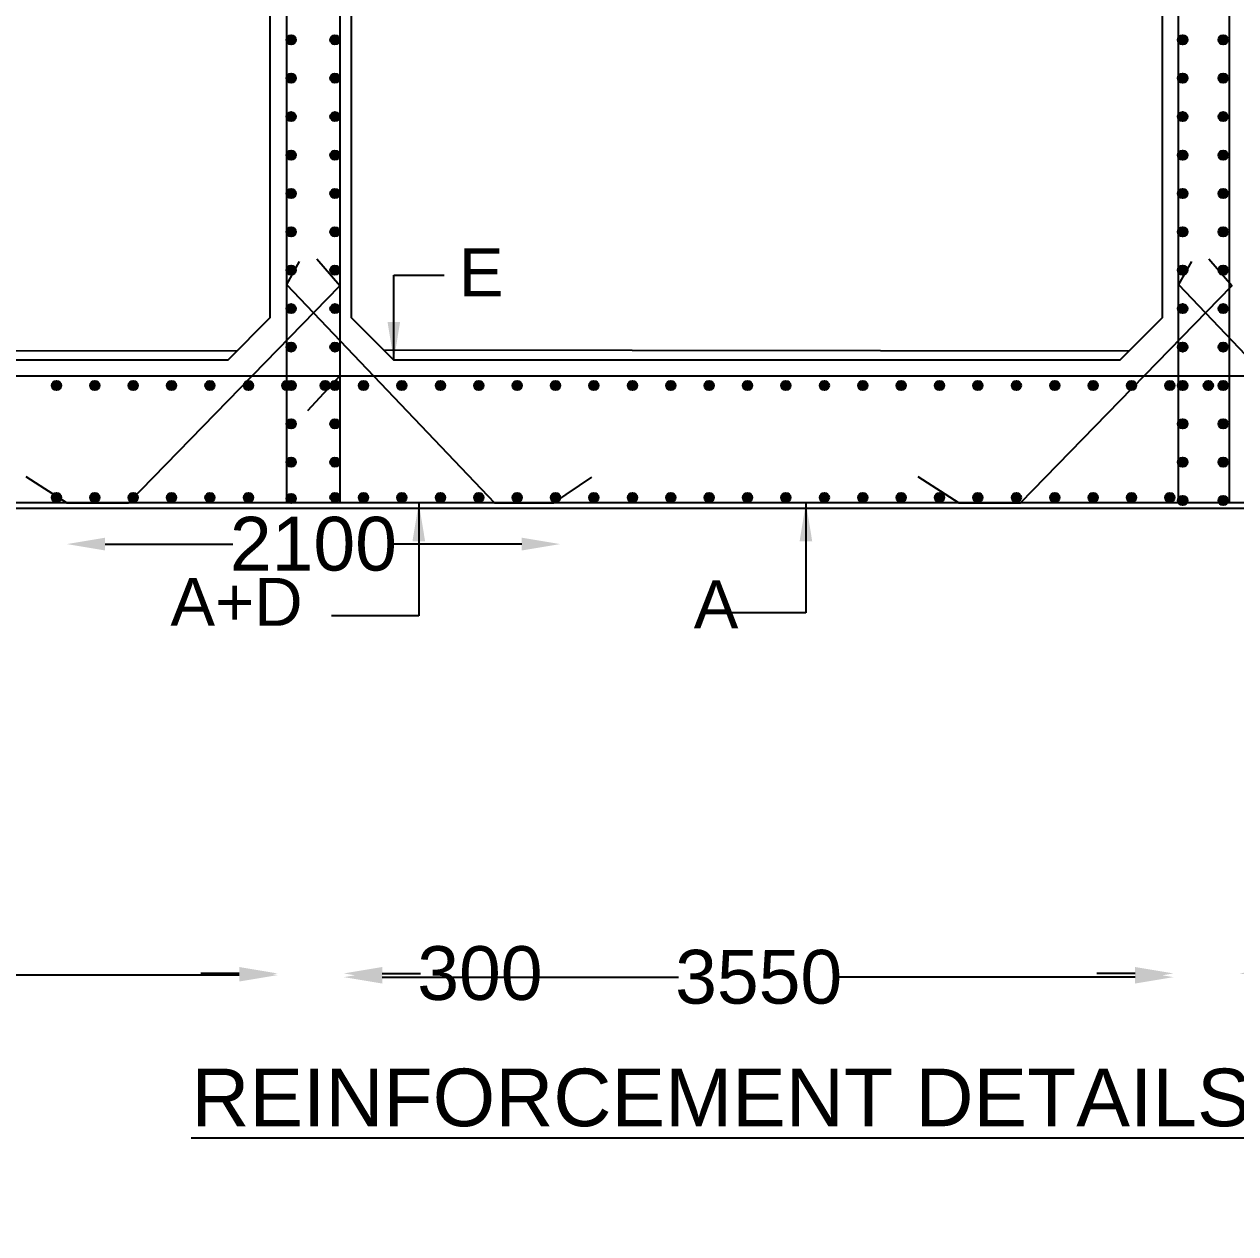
# Model space of a CAD drawing. Header units: millimetres. Extents: x 5124 to 2430164, y 2311 to 45642708.
# Drawn here: x 2333866 to 2340176, y 45629917 to 45636218 of the extents above; entities that cross this region are included whole.
import ezdxf

# ---------------------------------------------------------------- set-up
doc = ezdxf.new("R2010")
doc.units = ezdxf.units.MM
doc.header["$MEASUREMENT"] = 0
for name, color, linetype in [('DIMENSION', 7, 'Continuous'), ('DRAWING', 7, 'Continuous'), ('TEXT', 7, 'Continuous')]:
    doc.layers.add(name, color=color, linetype=linetype)
doc.styles.get("Standard").update_dxf_attribs({"font": 'arial.ttf', "height": 280})
doc.dimstyles.get("Standard").update_dxf_attribs({"dimtxt": 225, "dimasz": 200, "dimexe": 0.18, "dimexo": 0.0625, "dimgap": 0.09, "dimtad": 0, "dimdec": 0, "dimzin": 0, "dimdsep": 46, "dimtxsty": 'Standard', "dimcen": 0.09, "dimse1": 1, "dimse2": 1, "dimadec": 0, "dimazin": 0, "dimtfac": 1, "dimtdec": 0, "dimtofl": 0, "dimtmove": 0, "dimatfit": 3, "dimfxl": 1, "dimtolj": 1, "dimtzin": 0, "dimarcsym": 0})

# ---------------------------------------------------------------- blocks, each defined once
blk = doc.blocks.new('*D95')
at = {"layer": 'Defpoints', "color": 0, "transparency": 16777216}
for p in [(2334087.2, 45633724.8), (2336656.7, 45633724.8), (2336656.7, 45633510.2)]:
    blk.add_point(p, dxfattribs=at)
at = {"layer": 'DIMENSION', "color": 0, "lineweight": -2, "transparency": 16777216}
for p, q in [((2334287.2, 45633510.2), (2334951.8, 45633510.2)), ((2336456.7, 45633510.2), (2335792, 45633510.2))]:
    blk.add_line(p, q, dxfattribs=at)
at = {"layer": 'DIMENSION', "color": 0, "transparency": 16777216}
for points in [[(2334287.2, 45633543.5), (2334287.2, 45633476.8), (2334087.2, 45633510.2)], [(2336456.7, 45633543.5), (2336456.7, 45633476.8), (2336656.7, 45633510.2)]]:
    blk.add_solid(points, dxfattribs=at)
at = {"layer": 'DIMENSION', "color": 0, "transparency": 16777216, "insert": (2335371.9, 45633510.2), "char_height": 280, "attachment_point": 5}
blk.add_mtext('\\A1;2100', dxfattribs=at)
blk = doc.blocks.new('*D81')
at = {"layer": 'Defpoints', "color": 0, "transparency": 16777216}
for p in [(2330864.3, 45631275.7), (2335185.9, 45631275.7), (2335185.9, 45631265)]:
    blk.add_point(p, dxfattribs=at)
at = {"layer": 'DIMENSION', "color": 0, "lineweight": -2, "transparency": 16777216}
for p, q in [((2331064.3, 45631265), (2332607.5, 45631265)), ((2334985.9, 45631265), (2333442.7, 45631265))]:
    blk.add_line(p, q, dxfattribs=at)
at = {"layer": 'DIMENSION', "color": 0, "transparency": 16777216}
for points in [[(2331064.3, 45631298.3), (2331064.3, 45631231.7), (2330864.3, 45631265)], [(2334985.9, 45631298.3), (2334985.9, 45631231.7), (2335185.9, 45631265)]]:
    blk.add_solid(points, dxfattribs=at)
at = {"layer": 'DIMENSION', "color": 0, "transparency": 16777216, "insert": (2333025.1, 45631265), "char_height": 280, "attachment_point": 5}
blk.add_mtext('\\A1;3550', dxfattribs=at)
blk = doc.blocks.new('*D82')
at = {"layer": 'Defpoints', "color": 0, "transparency": 16777216}
for p in [(2335185.9, 45631265), (2335530.3, 45631273.6), (2335530.3, 45631265)]:
    blk.add_point(p, dxfattribs=at)
at = {"layer": 'DIMENSION', "color": 0, "lineweight": -2, "transparency": 16777216}
for p, q in [((2334985.9, 45631273.6), (2334785.9, 45631273.6)), ((2335730.3, 45631273.6), (2335930.3, 45631273.6))]:
    blk.add_line(p, q, dxfattribs=at)
at = {"layer": 'DIMENSION', "color": 0, "transparency": 16777216}
for points in [[(2334985.9, 45631307), (2334985.9, 45631240.3), (2335185.9, 45631273.6)], [(2335730.3, 45631307), (2335730.3, 45631240.3), (2335530.3, 45631273.6)]]:
    blk.add_solid(points, dxfattribs=at)
at = {"layer": 'DIMENSION', "color": 0, "transparency": 16777216, "insert": (2336239.2, 45631273.6), "char_height": 280, "attachment_point": 5}
blk.add_mtext('\\A1;300', dxfattribs=at)
blk = doc.blocks.new('*D83')
at = {"layer": 'Defpoints', "color": 0, "transparency": 16777216}
for p in [(2335530.3, 45631265), (2339851.9, 45631265), (2339851.9, 45631254.3)]:
    blk.add_point(p, dxfattribs=at)
at = {"layer": 'DIMENSION', "color": 0, "lineweight": -2, "transparency": 16777216}
for p, q in [((2335730.3, 45631254.3), (2337273.5, 45631254.3)), ((2339651.9, 45631254.3), (2338108.7, 45631254.3))]:
    blk.add_line(p, q, dxfattribs=at)
at = {"layer": 'DIMENSION', "color": 0, "transparency": 16777216}
for points in [[(2335730.3, 45631287.6), (2335730.3, 45631221), (2335530.3, 45631254.3)], [(2339651.9, 45631287.6), (2339651.9, 45631221), (2339851.9, 45631254.3)]]:
    blk.add_solid(points, dxfattribs=at)
at = {"layer": 'DIMENSION', "color": 0, "transparency": 16777216, "insert": (2337691.1, 45631254.3), "char_height": 280, "attachment_point": 5}
blk.add_mtext('\\A1;3550', dxfattribs=at)
blk = doc.blocks.new('*D84')
at = {"layer": 'Defpoints', "color": 0, "transparency": 16777216}
for p in [(2339851.9, 45631265), (2340196.4, 45631273.6), (2340196.4, 45631265)]:
    blk.add_point(p, dxfattribs=at)
at = {"layer": 'DIMENSION', "color": 0, "lineweight": -2, "transparency": 16777216}
for p, q in [((2339651.9, 45631273.6), (2339451.9, 45631273.6)), ((2340396.4, 45631273.6), (2340596.4, 45631273.6))]:
    blk.add_line(p, q, dxfattribs=at)
at = {"layer": 'DIMENSION', "color": 0, "transparency": 16777216}
for points in [[(2339651.9, 45631307), (2339651.9, 45631240.3), (2339851.9, 45631273.6)], [(2340396.4, 45631307), (2340396.4, 45631240.3), (2340196.4, 45631273.6)]]:
    blk.add_solid(points, dxfattribs=at)
at = {"layer": 'DIMENSION', "color": 0, "transparency": 16777216, "insert": (2340905.2, 45631273.6), "char_height": 280, "attachment_point": 5}
blk.add_mtext('\\A1;300', dxfattribs=at)

msp = doc.modelspace()

# ---------------------------------------------------------------- hatches: boundary and pattern name
at = {"layer": 'DRAWING'}
for points in [[(2335279.8, 45636136.6, 0.973258), (2335231.3, 45636137.9), (2335231.3, 45636135.3, 0.973258)], [(2335279.8, 45636136.6, 1), (2335231.3, 45636136.6, 1)], [(2335508.4, 45636136.6, 0.973258), (2335459.9, 45636137.9), (2335459.9, 45636135.3, 0.973258)], [(2335508.5, 45636136.6, 1), (2335459.9, 45636136.6, 1)], [(2339923.2, 45636136.6, 0.973258), (2339874.6, 45636137.9), (2339874.6, 45636135.3, 0.973258)], [(2339923.2, 45636136.6, 1), (2339874.6, 45636136.6, 1)], [(2339924.2, 45636136.6, 0.973258), (2339875.6, 45636137.9), (2339875.6, 45636135.3, 0.973258)], [(2339924.2, 45636136.6, 1), (2339875.6, 45636136.6, 1)], [(2340134, 45636136.6, 0.973258), (2340085.4, 45636137.9), (2340085.4, 45636135.3, 0.973258)], [(2340134, 45636136.6, 1), (2340085.4, 45636136.6, 1)], [(2340135, 45636136.6, 0.973258), (2340086.4, 45636137.9), (2340086.4, 45636135.3, 0.973258)], [(2340135, 45636136.6, 1), (2340086.4, 45636136.6, 1)], [(2335279.8, 45635936.6, 0.973258), (2335231.3, 45635937.9), (2335231.3, 45635935.3, 0.973258)], [(2335279.8, 45635936.6, 1), (2335231.3, 45635936.6, 1)], [(2335508.4, 45635936.6, 0.973258), (2335459.9, 45635937.9), (2335459.9, 45635935.3, 0.973258)], [(2335508.5, 45635936.6, 1), (2335459.9, 45635936.6, 1)], [(2339923.2, 45635936.6, 0.973258), (2339874.6, 45635937.9), (2339874.6, 45635935.3, 0.973258)], [(2339923.2, 45635936.6, 1), (2339874.6, 45635936.6, 1)], [(2339924.2, 45635936.6, 0.973258), (2339875.6, 45635937.9), (2339875.6, 45635935.3, 0.973258)], [(2339924.2, 45635936.6, 1), (2339875.6, 45635936.6, 1)], [(2340134, 45635936.6, 0.973258), (2340085.4, 45635937.9), (2340085.4, 45635935.3, 0.973258)], [(2340134, 45635936.6, 1), (2340085.4, 45635936.6, 1)], [(2340135, 45635936.6, 0.973258), (2340086.4, 45635937.9), (2340086.4, 45635935.3, 0.973258)], [(2340135, 45635936.6, 1), (2340086.4, 45635936.6, 1)], [(2335279.8, 45635736.6, 0.973258), (2335231.3, 45635737.9), (2335231.3, 45635735.3, 0.973258)], [(2335279.8, 45635736.6, 1), (2335231.3, 45635736.6, 1)], [(2335508.4, 45635736.6, 0.973258), (2335459.9, 45635737.9), (2335459.9, 45635735.3, 0.973258)], [(2335508.5, 45635736.6, 1), (2335459.9, 45635736.6, 1)], [(2339923.2, 45635736.6, 0.973258), (2339874.6, 45635737.9), (2339874.6, 45635735.3, 0.973258)], [(2339923.2, 45635736.6, 1), (2339874.6, 45635736.6, 1)], [(2339924.2, 45635736.6, 0.973258), (2339875.6, 45635737.9), (2339875.6, 45635735.3, 0.973258)], [(2339924.2, 45635736.6, 1), (2339875.6, 45635736.6, 1)], [(2340134, 45635736.6, 0.973258), (2340085.4, 45635737.9), (2340085.4, 45635735.3, 0.973258)], [(2340134, 45635736.6, 1), (2340085.4, 45635736.6, 1)], [(2340135, 45635736.6, 0.973258), (2340086.4, 45635737.9), (2340086.4, 45635735.3, 0.973258)], [(2340135, 45635736.6, 1), (2340086.4, 45635736.6, 1)], [(2335279.8, 45635536.6, 0.973258), (2335231.3, 45635537.9), (2335231.3, 45635535.3, 0.973258)], [(2335279.8, 45635536.6, 1), (2335231.3, 45635536.6, 1)], [(2335508.4, 45635536.6, 0.973258), (2335459.9, 45635537.9), (2335459.9, 45635535.3, 0.973258)], [(2335508.5, 45635536.6, 1), (2335459.9, 45635536.6, 1)], [(2339923.2, 45635536.6, 0.973258), (2339874.6, 45635537.9), (2339874.6, 45635535.3, 0.973258)], [(2339923.2, 45635536.6, 1), (2339874.6, 45635536.6, 1)], [(2339924.2, 45635536.6, 0.973258), (2339875.6, 45635537.9), (2339875.6, 45635535.3, 0.973258)], [(2339924.2, 45635536.6, 1), (2339875.6, 45635536.6, 1)], [(2340134, 45635536.6, 0.973258), (2340085.4, 45635537.9), (2340085.4, 45635535.3, 0.973258)], [(2340134, 45635536.6, 1), (2340085.4, 45635536.6, 1)], [(2340135, 45635536.6, 0.973258), (2340086.4, 45635537.9), (2340086.4, 45635535.3, 0.973258)], [(2340135, 45635536.6, 1), (2340086.4, 45635536.6, 1)], [(2335279.8, 45635336.6, 0.973258), (2335231.3, 45635337.9), (2335231.3, 45635335.3, 0.973258)], [(2335279.8, 45635336.6, 1), (2335231.3, 45635336.6, 1)], [(2335508.4, 45635336.6, 0.973258), (2335459.9, 45635337.9), (2335459.9, 45635335.3, 0.973258)], [(2335508.5, 45635336.6, 1), (2335459.9, 45635336.6, 1)], [(2339923.2, 45635336.6, 0.973258), (2339874.6, 45635337.9), (2339874.6, 45635335.3, 0.973258)], [(2339923.2, 45635336.6, 1), (2339874.6, 45635336.6, 1)], [(2339924.2, 45635336.6, 0.973258), (2339875.6, 45635337.9), (2339875.6, 45635335.3, 0.973258)], [(2339924.2, 45635336.6, 1), (2339875.6, 45635336.6, 1)], [(2340134, 45635336.6, 0.973258), (2340085.4, 45635337.9), (2340085.4, 45635335.3, 0.973258)], [(2340134, 45635336.6, 1), (2340085.4, 45635336.6, 1)], [(2340135, 45635336.6, 0.973258), (2340086.4, 45635337.9), (2340086.4, 45635335.3, 0.973258)], [(2340135, 45635336.6, 1), (2340086.4, 45635336.6, 1)], [(2335279.8, 45635136.6, 0.973258), (2335231.3, 45635137.9), (2335231.3, 45635135.3, 0.973258)], [(2335279.8, 45635136.6, 1), (2335231.3, 45635136.6, 1)], [(2335508.4, 45635136.6, 0.973258), (2335459.9, 45635137.9), (2335459.9, 45635135.3, 0.973258)], [(2335508.5, 45635136.6, 1), (2335459.9, 45635136.6, 1)], [(2339923.2, 45635136.6, 0.973258), (2339874.6, 45635137.9), (2339874.6, 45635135.3, 0.973258)], [(2339923.2, 45635136.6, 1), (2339874.6, 45635136.6, 1)], [(2339924.2, 45635136.6, 0.973258), (2339875.6, 45635137.9), (2339875.6, 45635135.3, 0.973258)], [(2339924.2, 45635136.6, 1), (2339875.6, 45635136.6, 1)], [(2340134, 45635136.6, 0.973258), (2340085.4, 45635137.9), (2340085.4, 45635135.3, 0.973258)], [(2340134, 45635136.6, 1), (2340085.4, 45635136.6, 1)], [(2340135, 45635136.6, 0.973258), (2340086.4, 45635137.9), (2340086.4, 45635135.3, 0.973258)], [(2340135, 45635136.6, 1), (2340086.4, 45635136.6, 1)], [(2335279.8, 45634936.6, 0.973258), (2335231.3, 45634937.9), (2335231.3, 45634935.3, 0.973258)], [(2335279.8, 45634936.6, 1), (2335231.3, 45634936.6, 1)], [(2335508.4, 45634936.6, 0.973258), (2335459.9, 45634937.9), (2335459.9, 45634935.3, 0.973258)], [(2335508.5, 45634936.6, 1), (2335459.9, 45634936.6, 1)], [(2339923.2, 45634936.6, 0.973258), (2339874.6, 45634937.9), (2339874.6, 45634935.3, 0.973258)], [(2339923.2, 45634936.6, 1), (2339874.6, 45634936.6, 1)], [(2339924.2, 45634936.6, 0.973258), (2339875.6, 45634937.9), (2339875.6, 45634935.3, 0.973258)], [(2339924.2, 45634936.6, 1), (2339875.6, 45634936.6, 1)], [(2340134, 45634936.6, 0.973258), (2340085.4, 45634937.9), (2340085.4, 45634935.3, 0.973258)], [(2340134, 45634936.6, 1), (2340085.4, 45634936.6, 1)], [(2340135, 45634936.6, 0.973258), (2340086.4, 45634937.9), (2340086.4, 45634935.3, 0.973258)], [(2340135, 45634936.6, 1), (2340086.4, 45634936.6, 1)], [(2335279.8, 45634736.6, 0.973258), (2335231.3, 45634737.9), (2335231.3, 45634735.3, 0.973258)], [(2335279.8, 45634736.6, 1), (2335231.3, 45634736.6, 1)], [(2335508.4, 45634736.6, 0.973258), (2335459.9, 45634737.9), (2335459.9, 45634735.3, 0.973258)], [(2335508.5, 45634736.6, 1), (2335459.9, 45634736.6, 1)], [(2339923.2, 45634736.6, 0.973258), (2339874.6, 45634737.9), (2339874.6, 45634735.3, 0.973258)], [(2339923.2, 45634736.6, 1), (2339874.6, 45634736.6, 1)], [(2339924.2, 45634736.6, 0.973258), (2339875.6, 45634737.9), (2339875.6, 45634735.3, 0.973258)], [(2339924.2, 45634736.6, 1), (2339875.6, 45634736.6, 1)], [(2340134, 45634736.6, 0.973258), (2340085.4, 45634737.9), (2340085.4, 45634735.3, 0.973258)], [(2340134, 45634736.6, 1), (2340085.4, 45634736.6, 1)], [(2340135, 45634736.6, 0.973258), (2340086.4, 45634737.9), (2340086.4, 45634735.3, 0.973258)], [(2340135, 45634736.6, 1), (2340086.4, 45634736.6, 1)], [(2335279.8, 45634536.6, 0.973258), (2335231.3, 45634537.9), (2335231.3, 45634535.3, 0.973258)], [(2335279.8, 45634536.6, 1), (2335231.3, 45634536.6, 1)], [(2335508.4, 45634536.6, 0.973258), (2335459.9, 45634537.9), (2335459.9, 45634535.3, 0.973258)], [(2335508.5, 45634536.6, 1), (2335459.9, 45634536.6, 1)], [(2339923.2, 45634536.6, 0.973258), (2339874.6, 45634537.9), (2339874.6, 45634535.3, 0.973258)], [(2339923.2, 45634536.6, 1), (2339874.6, 45634536.6, 1)], [(2339924.2, 45634536.6, 0.973258), (2339875.6, 45634537.9), (2339875.6, 45634535.3, 0.973258)], [(2339924.2, 45634536.6, 1), (2339875.6, 45634536.6, 1)], [(2340134, 45634536.6, 0.973258), (2340085.4, 45634537.9), (2340085.4, 45634535.3, 0.973258)], [(2340134, 45634536.6, 1), (2340085.4, 45634536.6, 1)], [(2340135, 45634536.6, 0.973258), (2340086.4, 45634537.9), (2340086.4, 45634535.3, 0.973258)], [(2340135, 45634536.6, 1), (2340086.4, 45634536.6, 1)], [(2334057.4, 45634336.6, 0.973258), (2334008.9, 45634337.9), (2334008.9, 45634335.3, 0.973258)], [(2334057.5, 45634336.6, 0.973258), (2334008.9, 45634337.9), (2334008.9, 45634335.3, 0.973258)], [(2334257.4, 45634336.6, 0.973258), (2334208.9, 45634337.9), (2334208.9, 45634335.3, 0.973258)], [(2334257.5, 45634336.6, 0.973258), (2334208.9, 45634337.9), (2334208.9, 45634335.3, 0.973258)], [(2334457.4, 45634336.6, 0.973258), (2334408.9, 45634337.9), (2334408.9, 45634335.3, 0.973258)], [(2334457.5, 45634336.6, 0.973258), (2334408.9, 45634337.9), (2334408.9, 45634335.3, 0.973258)], [(2334657.4, 45634336.6, 0.973258), (2334608.9, 45634337.9), (2334608.9, 45634335.3, 0.973258)], [(2334657.5, 45634336.6, 0.973258), (2334608.9, 45634337.9), (2334608.9, 45634335.3, 0.973258)], [(2334857.4, 45634336.6, 0.973258), (2334808.9, 45634337.9), (2334808.9, 45634335.3, 0.973258)], [(2334857.5, 45634336.6, 0.973258), (2334808.9, 45634337.9), (2334808.9, 45634335.3, 0.973258)], [(2335057.4, 45634336.6, 0.973258), (2335008.9, 45634337.9), (2335008.9, 45634335.3, 0.973258)], [(2335057.5, 45634336.6, 0.973258), (2335008.9, 45634337.9), (2335008.9, 45634335.3, 0.973258)], [(2335257.4, 45634336.6, 0.973258), (2335208.9, 45634337.9), (2335208.9, 45634335.3, 0.973258)], [(2335257.5, 45634336.6, 0.973258), (2335208.9, 45634337.9), (2335208.9, 45634335.3, 0.973258)], [(2335279.8, 45634336.6, 0.973258), (2335231.3, 45634337.9), (2335231.3, 45634335.3, 0.973258)], [(2335279.8, 45634336.6, 1), (2335231.3, 45634336.6, 1)], [(2335457.4, 45634336.6, 0.973258), (2335408.9, 45634337.9), (2335408.9, 45634335.3, 0.973258)], [(2335457.5, 45634336.6, 0.973258), (2335408.9, 45634337.9), (2335408.9, 45634335.3, 0.973258)], [(2335508.4, 45634336.6, 0.973258), (2335459.9, 45634337.9), (2335459.9, 45634335.3, 0.973258)], [(2335508.5, 45634336.6, 1), (2335459.9, 45634336.6, 1)], [(2335657.4, 45634336.6, 0.973258), (2335608.9, 45634337.9), (2335608.9, 45634335.3, 0.973258)], [(2335657.5, 45634336.6, 0.973258), (2335608.9, 45634337.9), (2335608.9, 45634335.3, 0.973258)], [(2335857.4, 45634336.6, 0.973258), (2335808.9, 45634337.9), (2335808.9, 45634335.3, 0.973258)], [(2335857.5, 45634336.6, 0.973258), (2335808.9, 45634337.9), (2335808.9, 45634335.3, 0.973258)], [(2336057.4, 45634336.6, 0.973258), (2336008.9, 45634337.9), (2336008.9, 45634335.3, 0.973258)], [(2336057.5, 45634336.6, 0.973258), (2336008.9, 45634337.9), (2336008.9, 45634335.3, 0.973258)], [(2336257.4, 45634336.6, 0.973258), (2336208.9, 45634337.9), (2336208.9, 45634335.3, 0.973258)], [(2336257.5, 45634336.6, 0.973258), (2336208.9, 45634337.9), (2336208.9, 45634335.3, 0.973258)], [(2336457.4, 45634336.6, 0.973258), (2336408.9, 45634337.9), (2336408.9, 45634335.3, 0.973258)], [(2336457.5, 45634336.6, 0.973258), (2336408.9, 45634337.9), (2336408.9, 45634335.3, 0.973258)], [(2336657.4, 45634336.6, 0.973258), (2336608.9, 45634337.9), (2336608.9, 45634335.3, 0.973258)], [(2336657.5, 45634336.6, 0.973258), (2336608.9, 45634337.9), (2336608.9, 45634335.3, 0.973258)], [(2336857.4, 45634336.6, 0.973258), (2336808.9, 45634337.9), (2336808.9, 45634335.3, 0.973258)], [(2336857.5, 45634336.6, 0.973258), (2336808.9, 45634337.9), (2336808.9, 45634335.3, 0.973258)], [(2337057.4, 45634336.6, 0.973258), (2337008.9, 45634337.9), (2337008.9, 45634335.3, 0.973258)], [(2337057.5, 45634336.6, 0.973258), (2337008.9, 45634337.9), (2337008.9, 45634335.3, 0.973258)], [(2337257.4, 45634336.6, 0.973258), (2337208.9, 45634337.9), (2337208.9, 45634335.3, 0.973258)], [(2337257.5, 45634336.6, 0.973258), (2337208.9, 45634337.9), (2337208.9, 45634335.3, 0.973258)], [(2337457.4, 45634336.6, 0.973258), (2337408.9, 45634337.9), (2337408.9, 45634335.3, 0.973258)], [(2337457.5, 45634336.6, 0.973258), (2337408.9, 45634337.9), (2337408.9, 45634335.3, 0.973258)], [(2337657.4, 45634336.6, 0.973258), (2337608.9, 45634337.9), (2337608.9, 45634335.3, 0.973258)], [(2337657.5, 45634336.6, 0.973258), (2337608.9, 45634337.9), (2337608.9, 45634335.3, 0.973258)], [(2337857.4, 45634336.6, 0.973258), (2337808.9, 45634337.9), (2337808.9, 45634335.3, 0.973258)], [(2337857.5, 45634336.6, 0.973258), (2337808.9, 45634337.9), (2337808.9, 45634335.3, 0.973258)], [(2338057.4, 45634336.6, 0.973258), (2338008.9, 45634337.9), (2338008.9, 45634335.3, 0.973258)], [(2338057.5, 45634336.6, 0.973258), (2338008.9, 45634337.9), (2338008.9, 45634335.3, 0.973258)], [(2338257.4, 45634336.6, 0.973258), (2338208.9, 45634337.9), (2338208.9, 45634335.3, 0.973258)], [(2338257.5, 45634336.6, 0.973258), (2338208.9, 45634337.9), (2338208.9, 45634335.3, 0.973258)], [(2338457.4, 45634336.6, 0.973258), (2338408.9, 45634337.9), (2338408.9, 45634335.3, 0.973258)], [(2338457.5, 45634336.6, 0.973258), (2338408.9, 45634337.9), (2338408.9, 45634335.3, 0.973258)], [(2338657.4, 45634336.6, 0.973258), (2338608.9, 45634337.9), (2338608.9, 45634335.3, 0.973258)], [(2338657.5, 45634336.6, 0.973258), (2338608.9, 45634337.9), (2338608.9, 45634335.3, 0.973258)], [(2338857.4, 45634336.6, 0.973258), (2338808.9, 45634337.9), (2338808.9, 45634335.3, 0.973258)], [(2338857.5, 45634336.6, 0.973258), (2338808.9, 45634337.9), (2338808.9, 45634335.3, 0.973258)], [(2339057.4, 45634336.6, 0.973258), (2339008.9, 45634337.9), (2339008.9, 45634335.3, 0.973258)], [(2339057.5, 45634336.6, 0.973258), (2339008.9, 45634337.9), (2339008.9, 45634335.3, 0.973258)], [(2339257.4, 45634336.6, 0.973258), (2339208.9, 45634337.9), (2339208.9, 45634335.3, 0.973258)], [(2339257.5, 45634336.6, 0.973258), (2339208.9, 45634337.9), (2339208.9, 45634335.3, 0.973258)], [(2339457.4, 45634336.6, 0.973258), (2339408.9, 45634337.9), (2339408.9, 45634335.3, 0.973258)], [(2339457.5, 45634336.6, 0.973258), (2339408.9, 45634337.9), (2339408.9, 45634335.3, 0.973258)], [(2339657.4, 45634336.6, 0.973258), (2339608.9, 45634337.9), (2339608.9, 45634335.3, 0.973258)], [(2339657.5, 45634336.6, 0.973258), (2339608.9, 45634337.9), (2339608.9, 45634335.3, 0.973258)], [(2339857.4, 45634336.6, 0.973258), (2339808.9, 45634337.9), (2339808.9, 45634335.3, 0.973258)], [(2339857.5, 45634336.6, 0.973258), (2339808.9, 45634337.9), (2339808.9, 45634335.3, 0.973258)], [(2339923.2, 45634336.6, 0.973258), (2339874.6, 45634337.9), (2339874.6, 45634335.3, 0.973258)], [(2339923.2, 45634336.6, 1), (2339874.6, 45634336.6, 1)], [(2339924.2, 45634336.6, 0.973258), (2339875.6, 45634337.9), (2339875.6, 45634335.3, 0.973258)], [(2339924.2, 45634336.6, 1), (2339875.6, 45634336.6, 1)], [(2340057.4, 45634336.6, 0.973258), (2340008.9, 45634337.9), (2340008.9, 45634335.3, 0.973258)], [(2340057.5, 45634336.6, 0.973258), (2340008.9, 45634337.9), (2340008.9, 45634335.3, 0.973258)], [(2340134, 45634336.6, 0.973258), (2340085.4, 45634337.9), (2340085.4, 45634335.3, 0.973258)], [(2340134, 45634336.6, 1), (2340085.4, 45634336.6, 1)], [(2340135, 45634336.6, 0.973258), (2340086.4, 45634337.9), (2340086.4, 45634335.3, 0.973258)], [(2340135, 45634336.6, 1), (2340086.4, 45634336.6, 1)], [(2335279.8, 45634136.6, 0.973258), (2335231.3, 45634137.9), (2335231.3, 45634135.3, 0.973258)], [(2335279.8, 45634136.6, 1), (2335231.3, 45634136.6, 1)], [(2335508.4, 45634136.6, 0.973258), (2335459.9, 45634137.9), (2335459.9, 45634135.3, 0.973258)], [(2335508.5, 45634136.6, 1), (2335459.9, 45634136.6, 1)], [(2339923.2, 45634136.6, 0.973258), (2339874.6, 45634137.9), (2339874.6, 45634135.3, 0.973258)], [(2339923.2, 45634136.6, 1), (2339874.6, 45634136.6, 1)], [(2339924.2, 45634136.6, 0.973258), (2339875.6, 45634137.9), (2339875.6, 45634135.3, 0.973258)], [(2339924.2, 45634136.6, 1), (2339875.6, 45634136.6, 1)], [(2340134, 45634136.6, 0.973258), (2340085.4, 45634137.9), (2340085.4, 45634135.3, 0.973258)], [(2340134, 45634136.6, 1), (2340085.4, 45634136.6, 1)], [(2340135, 45634136.6, 0.973258), (2340086.4, 45634137.9), (2340086.4, 45634135.3, 0.973258)], [(2340135, 45634136.6, 1), (2340086.4, 45634136.6, 1)], [(2335279.8, 45633936.6, 0.973258), (2335231.3, 45633937.9), (2335231.3, 45633935.3, 0.973258)], [(2335279.8, 45633936.6, 1), (2335231.3, 45633936.6, 1)], [(2335508.4, 45633936.6, 0.973258), (2335459.9, 45633937.9), (2335459.9, 45633935.3, 0.973258)], [(2335508.5, 45633936.6, 1), (2335459.9, 45633936.6, 1)], [(2339923.2, 45633936.6, 0.973258), (2339874.6, 45633937.9), (2339874.6, 45633935.3, 0.973258)], [(2339923.2, 45633936.6, 1), (2339874.6, 45633936.6, 1)], [(2339924.2, 45633936.6, 0.973258), (2339875.6, 45633937.9), (2339875.6, 45633935.3, 0.973258)], [(2339924.2, 45633936.6, 1), (2339875.6, 45633936.6, 1)], [(2340134, 45633936.6, 0.973258), (2340085.4, 45633937.9), (2340085.4, 45633935.3, 0.973258)], [(2340134, 45633936.6, 1), (2340085.4, 45633936.6, 1)], [(2340135, 45633936.6, 0.973258), (2340086.4, 45633937.9), (2340086.4, 45633935.3, 0.973258)], [(2340135, 45633936.6, 1), (2340086.4, 45633936.6, 1)], [(2334057.4, 45633753.1, 0.973258), (2334008.9, 45633754.4), (2334008.9, 45633751.8, 0.973258)], [(2334057.5, 45633753.1, 1), (2334008.9, 45633753.1, 1)], [(2334257.4, 45633753.1, 0.973258), (2334208.9, 45633754.4), (2334208.9, 45633751.8, 0.973258)], [(2334257.5, 45633753.1, 1), (2334208.9, 45633753.1, 1)], [(2334457.4, 45633753.1, 0.973258), (2334408.9, 45633754.4), (2334408.9, 45633751.8, 0.973258)], [(2334457.5, 45633753.1, 1), (2334408.9, 45633753.1, 1)], [(2334657.4, 45633753.1, 0.973258), (2334608.9, 45633754.4), (2334608.9, 45633751.8, 0.973258)], [(2334657.5, 45633753.1, 1), (2334608.9, 45633753.1, 1)], [(2334857.4, 45633753.1, 0.973258), (2334808.9, 45633754.4), (2334808.9, 45633751.8, 0.973258)], [(2334857.5, 45633753.1, 1), (2334808.9, 45633753.1, 1)], [(2335057.4, 45633753.1, 0.973258), (2335008.9, 45633754.4), (2335008.9, 45633751.8, 0.973258)], [(2335057.5, 45633753.1, 1), (2335008.9, 45633753.1, 1)], [(2335508.4, 45633753.6, 0.973258), (2335459.9, 45633755), (2335459.9, 45633752.3, 0.973258)], [(2335508.5, 45633753.6, 1), (2335459.9, 45633753.6, 1)], [(2335657.4, 45633753.1, 0.973258), (2335608.9, 45633754.4), (2335608.9, 45633751.8, 0.973258)], [(2335657.5, 45633753.1, 1), (2335608.9, 45633753.1, 1)], [(2335857.4, 45633753.1, 0.973258), (2335808.9, 45633754.4), (2335808.9, 45633751.8, 0.973258)], [(2335857.5, 45633753.1, 1), (2335808.9, 45633753.1, 1)], [(2336057.4, 45633753.1, 0.973258), (2336008.9, 45633754.4), (2336008.9, 45633751.8, 0.973258)], [(2336057.5, 45633753.1, 1), (2336008.9, 45633753.1, 1)], [(2336257.4, 45633753.1, 0.973258), (2336208.9, 45633754.4), (2336208.9, 45633751.8, 0.973258)], [(2336257.5, 45633753.1, 1), (2336208.9, 45633753.1, 1)], [(2336457.4, 45633753.1, 0.973258), (2336408.9, 45633754.4), (2336408.9, 45633751.8, 0.973258)], [(2336457.5, 45633753.1, 1), (2336408.9, 45633753.1, 1)], [(2336657.4, 45633753.1, 0.973258), (2336608.9, 45633754.4), (2336608.9, 45633751.8, 0.973258)], [(2336657.5, 45633753.1, 1), (2336608.9, 45633753.1, 1)], [(2336857.4, 45633753.1, 0.973258), (2336808.9, 45633754.4), (2336808.9, 45633751.8, 0.973258)], [(2336857.5, 45633753.1, 1), (2336808.9, 45633753.1, 1)], [(2337057.4, 45633753.1, 0.973258), (2337008.9, 45633754.4), (2337008.9, 45633751.8, 0.973258)], [(2337057.5, 45633753.1, 1), (2337008.9, 45633753.1, 1)], [(2337257.4, 45633753.1, 0.973258), (2337208.9, 45633754.4), (2337208.9, 45633751.8, 0.973258)], [(2337257.5, 45633753.1, 1), (2337208.9, 45633753.1, 1)], [(2337457.4, 45633753.1, 0.973258), (2337408.9, 45633754.4), (2337408.9, 45633751.8, 0.973258)], [(2337457.5, 45633753.1, 1), (2337408.9, 45633753.1, 1)], [(2337657.4, 45633753.1, 0.973258), (2337608.9, 45633754.4), (2337608.9, 45633751.8, 0.973258)], [(2337657.5, 45633753.1, 1), (2337608.9, 45633753.1, 1)], [(2337857.4, 45633753.1, 0.973258), (2337808.9, 45633754.4), (2337808.9, 45633751.8, 0.973258)], [(2337857.5, 45633753.1, 1), (2337808.9, 45633753.1, 1)], [(2338057.4, 45633753.1, 0.973258), (2338008.9, 45633754.4), (2338008.9, 45633751.8, 0.973258)], [(2338057.5, 45633753.1, 1), (2338008.9, 45633753.1, 1)], [(2338257.4, 45633753.1, 0.973258), (2338208.9, 45633754.4), (2338208.9, 45633751.8, 0.973258)], [(2338257.5, 45633753.1, 1), (2338208.9, 45633753.1, 1)], [(2338457.4, 45633753.1, 0.973258), (2338408.9, 45633754.4), (2338408.9, 45633751.8, 0.973258)], [(2338457.5, 45633753.1, 1), (2338408.9, 45633753.1, 1)], [(2338657.4, 45633753.1, 0.973258), (2338608.9, 45633754.4), (2338608.9, 45633751.8, 0.973258)], [(2338657.5, 45633753.1, 1), (2338608.9, 45633753.1, 1)], [(2338857.4, 45633753.1, 0.973258), (2338808.9, 45633754.4), (2338808.9, 45633751.8, 0.973258)], [(2338857.5, 45633753.1, 1), (2338808.9, 45633753.1, 1)], [(2339057.4, 45633753.1, 0.973258), (2339008.9, 45633754.4), (2339008.9, 45633751.8, 0.973258)], [(2339057.5, 45633753.1, 1), (2339008.9, 45633753.1, 1)], [(2339257.4, 45633753.1, 0.973258), (2339208.9, 45633754.4), (2339208.9, 45633751.8, 0.973258)], [(2339257.5, 45633753.1, 1), (2339208.9, 45633753.1, 1)], [(2339457.4, 45633753.1, 0.973258), (2339408.9, 45633754.4), (2339408.9, 45633751.8, 0.973258)], [(2339457.5, 45633753.1, 1), (2339408.9, 45633753.1, 1)], [(2339657.4, 45633753.1, 0.973258), (2339608.9, 45633754.4), (2339608.9, 45633751.8, 0.973258)], [(2339657.5, 45633753.1, 1), (2339608.9, 45633753.1, 1)], [(2339857.4, 45633753.1, 0.973258), (2339808.9, 45633754.4), (2339808.9, 45633751.8, 0.973258)], [(2339857.5, 45633753.1, 1), (2339808.9, 45633753.1, 1)], [(2335279.8, 45633747.6, 0.973258), (2335231.3, 45633749), (2335231.3, 45633746.3, 0.973258)], [(2335279.8, 45633747.6, 1), (2335231.3, 45633747.6, 1)], [(2339923.2, 45633736.6, 0.973258), (2339874.6, 45633737.9), (2339874.6, 45633735.3, 0.973258)], [(2339923.2, 45633736.6, 1), (2339874.6, 45633736.6, 1)], [(2339924.2, 45633736.6, 0.973258), (2339875.6, 45633737.9), (2339875.6, 45633735.3, 0.973258)], [(2339924.2, 45633736.6, 1), (2339875.6, 45633736.6, 1)], [(2340134, 45633736.6, 0.973258), (2340085.4, 45633737.9), (2340085.4, 45633735.3, 0.973258)], [(2340134, 45633736.6, 1), (2340085.4, 45633736.6, 1)], [(2340135, 45633736.6, 0.973258), (2340086.4, 45633737.9), (2340086.4, 45633735.3, 0.973258)], [(2340135, 45633736.6, 1), (2340086.4, 45633736.6, 1)]]:
    msp.add_hatch(color=256, dxfattribs=at).paths.add_polyline_path(points)

# ---------------------------------------------------------------- linework, layer by layer
for points in [[(2330308.7, 45639963.2), (2354308.1, 45639963.2), (2354308.1, 45633695), (2330308.7, 45633695)], [(2330338.5, 45639933.4), (2354278.3, 45639933.4), (2354278.3, 45633724.8), (2330338.5, 45633724.8)], [(2331143.7, 45639256.6), (2334925.3, 45639256.6), (2335145.6, 45639036.3), (2335145.6, 45634688.1), (2334925.3, 45634467.8), (2331143.7, 45634467.8), (2330923.5, 45634688.1), (2330923.5, 45639036.3)], [(2335790.7, 45639256.6), (2339572.2, 45639256.6), (2339792.5, 45639036.3), (2339792.5, 45634688.1), (2339572.2, 45634467.8), (2335790.7, 45634467.8), (2335570.4, 45634688.1), (2335570.4, 45639036.3)]]:
    msp.add_lwpolyline(points, close=True, dxfattribs=at)
for points in [[(2335231.2, 45639933.4), (2335231.2, 45633724.8)], [(2335508.7, 45639933.4), (2335508.7, 45633724.8)], [(2339875.9, 45639933.4), (2339875.9, 45633724.8)], [(2340142.3, 45639933.4), (2340142.3, 45633724.8)], [(2333873.9, 45633862.8), (2334087.2, 45633724.8), (2334408.6, 45633724.8), (2335508.7, 45634855.4), (2335389.4, 45634993.9)], [(2335298, 45634981.7), (2335231.2, 45634863), (2336314.3, 45633724.8), (2336623.8, 45633724.8), (2336822.1, 45633859.2)], [(2338520.9, 45633862.8), (2338734.1, 45633724.8), (2339055.5, 45633724.8), (2340155.7, 45634855.4), (2340036.4, 45634993.9)], [(2339945, 45634981.7), (2339878.1, 45634863), (2340961.2, 45633724.8), (2341270.7, 45633724.8), (2341469, 45633859.2)], [(2331090.4, 45634521.2), (2334974.5, 45634517.1)], [(2335737.3, 45634521.2), (2339621.5, 45634517.1)], [(2330338.5, 45634385.9), (2354278.3, 45634385.9)], [(2335508.7, 45634385.9), (2335340.6, 45634205.1)]]:
    msp.add_lwpolyline(points, dxfattribs=at)
for centre in [(2335255.5, 45636136.6), (2335255.6, 45636136.6), (2335484.2, 45636136.6), (2335484.2, 45636136.6), (2339898.9, 45636136.6), (2339898.9, 45636136.6), (2339899.9, 45636136.6), (2339899.9, 45636136.6), (2340109.7, 45636136.6), (2340109.7, 45636136.6), (2340110.7, 45636136.6), (2340110.7, 45636136.6), (2335255.5, 45635936.6), (2335255.6, 45635936.6), (2335484.2, 45635936.6), (2335484.2, 45635936.6), (2339898.9, 45635936.6), (2339898.9, 45635936.6), (2339899.9, 45635936.6), (2339899.9, 45635936.6), (2340109.7, 45635936.6), (2340109.7, 45635936.6), (2340110.7, 45635936.6), (2340110.7, 45635936.6), (2335255.5, 45635736.6), (2335255.6, 45635736.6), (2335484.2, 45635736.6), (2335484.2, 45635736.6), (2339898.9, 45635736.6), (2339898.9, 45635736.6), (2339899.9, 45635736.6), (2339899.9, 45635736.6), (2340109.7, 45635736.6), (2340109.7, 45635736.6), (2340110.7, 45635736.6), (2340110.7, 45635736.6), (2335255.5, 45635536.6), (2335255.6, 45635536.6), (2335484.2, 45635536.6), (2335484.2, 45635536.6), (2339898.9, 45635536.6), (2339898.9, 45635536.6), (2339899.9, 45635536.6), (2339899.9, 45635536.6), (2340109.7, 45635536.6), (2340109.7, 45635536.6), (2340110.7, 45635536.6), (2340110.7, 45635536.6), (2335255.5, 45635336.6), (2335255.6, 45635336.6), (2335484.2, 45635336.6), (2335484.2, 45635336.6), (2339898.9, 45635336.6), (2339898.9, 45635336.6), (2339899.9, 45635336.6), (2339899.9, 45635336.6), (2340109.7, 45635336.6), (2340109.7, 45635336.6), (2340110.7, 45635336.6), (2340110.7, 45635336.6), (2335255.5, 45635136.6), (2335255.6, 45635136.6), (2335484.2, 45635136.6), (2335484.2, 45635136.6), (2339898.9, 45635136.6), (2339898.9, 45635136.6), (2339899.9, 45635136.6), (2339899.9, 45635136.6), (2340109.7, 45635136.6), (2340109.7, 45635136.6), (2340110.7, 45635136.6), (2340110.7, 45635136.6), (2335255.5, 45634936.6), (2335255.6, 45634936.6), (2335484.2, 45634936.6), (2335484.2, 45634936.6), (2339898.9, 45634936.6), (2339898.9, 45634936.6), (2339899.9, 45634936.6), (2339899.9, 45634936.6), (2340109.7, 45634936.6), (2340109.7, 45634936.6), (2340110.7, 45634936.6), (2340110.7, 45634936.6), (2335255.5, 45634736.6), (2335255.6, 45634736.6), (2335484.2, 45634736.6), (2335484.2, 45634736.6), (2339898.9, 45634736.6), (2339898.9, 45634736.6), (2339899.9, 45634736.6), (2339899.9, 45634736.6), (2340109.7, 45634736.6), (2340109.7, 45634736.6), (2340110.7, 45634736.6), (2340110.7, 45634736.6), (2335255.5, 45634536.6), (2335255.6, 45634536.6), (2335484.2, 45634536.6), (2335484.2, 45634536.6), (2339898.9, 45634536.6), (2339898.9, 45634536.6), (2339899.9, 45634536.6), (2339899.9, 45634536.6), (2340109.7, 45634536.6), (2340109.7, 45634536.6), (2340110.7, 45634536.6), (2340110.7, 45634536.6), (2334033.1, 45634336.6), (2334033.2, 45634336.6), (2334233.1, 45634336.6), (2334233.2, 45634336.6), (2334433.1, 45634336.6), (2334433.2, 45634336.6), (2334633.1, 45634336.6), (2334633.2, 45634336.6), (2334833.1, 45634336.6), (2334833.2, 45634336.6), (2335033.1, 45634336.6), (2335033.2, 45634336.6), (2335233.1, 45634336.6), (2335233.2, 45634336.6), (2335255.5, 45634336.6), (2335255.6, 45634336.6), (2335433.1, 45634336.6), (2335433.2, 45634336.6), (2335484.2, 45634336.6), (2335484.2, 45634336.6), (2335633.1, 45634336.6), (2335633.2, 45634336.6), (2335833.1, 45634336.6), (2335833.2, 45634336.6), (2336033.1, 45634336.6), (2336033.2, 45634336.6), (2336233.1, 45634336.6), (2336233.2, 45634336.6), (2336433.1, 45634336.6), (2336433.2, 45634336.6), (2336633.1, 45634336.6), (2336633.2, 45634336.6), (2336833.1, 45634336.6), (2336833.2, 45634336.6), (2337033.1, 45634336.6), (2337033.2, 45634336.6), (2337233.1, 45634336.6), (2337233.2, 45634336.6), (2337433.1, 45634336.6), (2337433.2, 45634336.6), (2337633.1, 45634336.6), (2337633.2, 45634336.6), (2337833.1, 45634336.6), (2337833.2, 45634336.6), (2338033.1, 45634336.6), (2338033.2, 45634336.6), (2338233.1, 45634336.6), (2338233.2, 45634336.6), (2338433.1, 45634336.6), (2338433.2, 45634336.6), (2338633.1, 45634336.6), (2338633.2, 45634336.6), (2338833.1, 45634336.6), (2338833.2, 45634336.6), (2339033.1, 45634336.6), (2339033.2, 45634336.6), (2339233.1, 45634336.6), (2339233.2, 45634336.6), (2339433.1, 45634336.6), (2339433.2, 45634336.6), (2339633.1, 45634336.6), (2339633.2, 45634336.6), (2339833.1, 45634336.6), (2339833.2, 45634336.6), (2339898.9, 45634336.6), (2339898.9, 45634336.6), (2339899.9, 45634336.6), (2339899.9, 45634336.6), (2340033.1, 45634336.6), (2340033.2, 45634336.6), (2340109.7, 45634336.6), (2340109.7, 45634336.6), (2340110.7, 45634336.6), (2340110.7, 45634336.6), (2335255.5, 45634136.6), (2335255.6, 45634136.6), (2335484.2, 45634136.6), (2335484.2, 45634136.6), (2339898.9, 45634136.6), (2339898.9, 45634136.6), (2339899.9, 45634136.6), (2339899.9, 45634136.6), (2340109.7, 45634136.6), (2340109.7, 45634136.6), (2340110.7, 45634136.6), (2340110.7, 45634136.6), (2335255.5, 45633936.6), (2335255.6, 45633936.6), (2335484.2, 45633936.6), (2335484.2, 45633936.6), (2339898.9, 45633936.6), (2339898.9, 45633936.6), (2339899.9, 45633936.6), (2339899.9, 45633936.6), (2340109.7, 45633936.6), (2340109.7, 45633936.6), (2340110.7, 45633936.6), (2340110.7, 45633936.6), (2334033.1, 45633753.1), (2334033.2, 45633753.1), (2334233.1, 45633753.1), (2334233.2, 45633753.1), (2334433.1, 45633753.1), (2334433.2, 45633753.1), (2334633.1, 45633753.1), (2334633.2, 45633753.1), (2334833.1, 45633753.1), (2334833.2, 45633753.1), (2335033.1, 45633753.1), (2335033.2, 45633753.1), (2335484.2, 45633753.6), (2335484.2, 45633753.6), (2335633.1, 45633753.1), (2335633.2, 45633753.1), (2335833.1, 45633753.1), (2335833.2, 45633753.1), (2336033.1, 45633753.1), (2336033.2, 45633753.1), (2336233.1, 45633753.1), (2336233.2, 45633753.1), (2336433.1, 45633753.1), (2336433.2, 45633753.1), (2336633.1, 45633753.1), (2336633.2, 45633753.1), (2336833.1, 45633753.1), (2336833.2, 45633753.1), (2337033.1, 45633753.1), (2337033.2, 45633753.1), (2337233.1, 45633753.1), (2337233.2, 45633753.1), (2337433.1, 45633753.1), (2337433.2, 45633753.1), (2337633.1, 45633753.1), (2337633.2, 45633753.1), (2337833.1, 45633753.1), (2337833.2, 45633753.1), (2338033.1, 45633753.1), (2338033.2, 45633753.1), (2338233.1, 45633753.1), (2338233.2, 45633753.1), (2338433.1, 45633753.1), (2338433.2, 45633753.1), (2338633.1, 45633753.1), (2338633.2, 45633753.1), (2338833.1, 45633753.1), (2338833.2, 45633753.1), (2339033.1, 45633753.1), (2339033.2, 45633753.1), (2339233.1, 45633753.1), (2339233.2, 45633753.1), (2339433.1, 45633753.1), (2339433.2, 45633753.1), (2339633.1, 45633753.1), (2339633.2, 45633753.1), (2339833.1, 45633753.1), (2339833.2, 45633753.1), (2335255.5, 45633747.6), (2335255.6, 45633747.6), (2339898.9, 45633736.6), (2339898.9, 45633736.6), (2339899.9, 45633736.6), (2339899.9, 45633736.6), (2340109.7, 45633736.6), (2340109.7, 45633736.6), (2340110.7, 45633736.6), (2340110.7, 45633736.6)]:
    msp.add_circle(centre, 24.3, dxfattribs=at)

# ---------------------------------------------------------------- texts
at = {"layer": 'TEXT', "attachment_point": 1}
for s, insert, char_height, width in [('\\pi24.783;E', (2336105.2, 45635050.6), 250, 236.129), ('\\pi1.0501;A+D', (2334625.9, 45633334.3), 250, 672.632), ('\\pi1.3353;A', (2337351.3, 45633320.8), 250, 236.129), ('\\pi324.06;{\\LREINFORCEMENT DETAILS OF MIDDLE BOX UNDER INSPECTION PATH SIDE WALL \\P\\pi7969.1;ZONE-1}', (2334411.8, 45630777.6), 300, 17389.799)]:
    msp.add_mtext(s, dxfattribs=dict(at, insert=insert, char_height=char_height, width=width))

# ---------------------------------------------------------------- dimensions: what is measured, and where the dimension line sits
at = {"layer": 'DIMENSION'}
for base, p1, p2, text, picture, middle in [((2336656.7, 45633510.2), (2334087.2, 45633724.8), (2336656.7, 45633724.8), '2100', '*D95', (2335371.9, 45633510.2)), ((2335185.9, 45631265), (2330864.3, 45631275.7), (2335185.9, 45631275.7), '3550', '*D81', (2333025.1, 45631265)), ((2335530.3, 45631273.6), (2335185.9, 45631265), (2335530.3, 45631265), '300', '*D82', (2336239.2, 45631273.6)), ((2340196.4, 45631273.6), (2339851.9, 45631265), (2340196.4, 45631265), '300', '*D84', (2340905.2, 45631273.6)), ((2339851.9, 45631254.3), (2335530.3, 45631265), (2339851.9, 45631265), '3550', '*D83', (2337691.1, 45631254.3))]:
    dim = msp.add_linear_dim(base=base, p1=p1, p2=p2, text=text, dimstyle='Standard', override={"dimfxl": 2000}, dxfattribs=at)
    dim.commit()
    dim.dimension.update_dxf_attribs({"geometry": picture, "text_midpoint": middle})

# ---------------------------------------------------------------- leaders
at = {"layer": 'DRAWING'}
for points in [[(2335790.7, 45634467.8), (2335790.7, 45634910.2), (2336052.3, 45634910.2)], [(2335920.8, 45633724.8), (2335920.8, 45633136.1), (2335466.7, 45633136.1)], [(2337937.1, 45633724.8), (2337937.1, 45633152.8), (2337496.3, 45633152.8)]]:
    msp.add_leader(points, dimstyle='Standard', override={"dimgap": 0.09, "dimtad": 0, "dimfxl": 2000}, dxfattribs=at)

doc.saveas('drawing.dxf')
